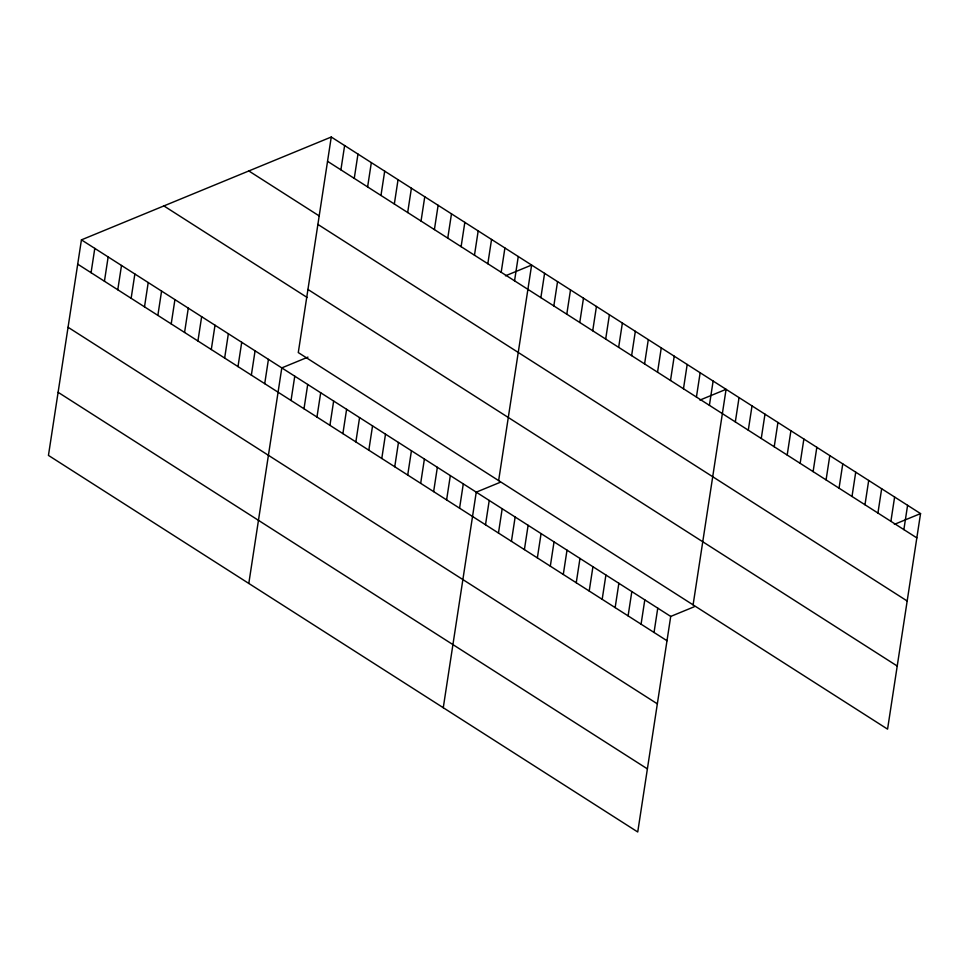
<?xml version="1.0" encoding="UTF-8"?>
<svg xmlns="http://www.w3.org/2000/svg" width="969" height="969" viewBox="0 0 969 969"><rect width="100%" height="100%" fill="white"/><g stroke="black" fill="none" stroke-linecap="round" stroke-linejoin="round"><path stroke-width="1.45" d="M331.265 137.017L298.282 352.571L887.568 729.136L920.55 513.594L331.265 137.017L81.432 239.864L48.45 455.406L637.735 831.983L670.718 616.429L694.276 606.739M91.074 272.689L94.792 248.391M104.434 281.228L108.153 256.93M117.782 289.767L121.5 265.47M131.142 298.295L134.861 273.997M144.502 306.834L148.221 282.536M157.862 315.373L161.581 291.075M171.21 323.912L174.929 299.615M184.57 332.44L188.289 308.142M197.93 340.979L201.649 316.681M211.29 349.518L215.009 325.221M224.651 358.046L228.357 333.748M237.999 366.585L241.717 342.287M251.359 375.124L255.077 350.826M264.719 383.663L268.437 359.354M248.803 583.447L281.797 367.893L307.96 357.125M291.039 400.476L294.758 376.178M304 408.761L307.718 384.463M340.906 169.841L344.625 145.544M316.972 417.045L320.691 392.748M354.254 178.381L357.973 154.083M329.932 425.33L333.651 401.033M367.614 186.92L371.333 162.622M342.893 433.615L346.611 409.318M380.974 195.459L384.693 171.162M355.865 441.9L359.572 417.603M394.335 203.987L398.053 179.689M368.826 450.185L372.544 425.888M407.683 212.526L411.401 188.228M381.786 458.47L385.505 434.173M421.043 221.065L424.761 196.768M394.746 466.755L398.465 442.458M434.403 229.592L438.121 205.295M407.719 475.04L411.437 450.742M447.763 238.132L451.481 213.834M420.679 483.325L424.398 459.027M461.111 246.671L464.829 222.373M433.64 491.61L437.358 467.312M474.471 255.21L478.189 230.901M446.612 499.895L450.331 475.597M487.831 263.738L491.549 239.44M459.572 508.18L463.291 483.882M501.191 272.277L504.91 247.979M443.269 707.721L476.251 492.167L499.81 482.465M514.551 280.816L518.258 256.519M485.505 524.75L489.224 500.452M498.635 480.6L531.618 265.046L505.443 275.826M498.466 533.035L502.184 508.737M540.872 297.628L544.59 273.331M511.426 541.32L515.145 517.022M553.832 305.913L557.55 281.616M524.399 549.605L528.117 525.307M566.792 314.198L570.511 289.901M537.359 557.89L541.077 533.592M579.765 322.483L583.483 298.186M550.319 566.175L554.038 541.877M592.725 330.768L596.444 306.47M563.292 574.46L567.01 550.162M605.686 339.053L609.404 314.755M576.252 582.744L579.971 558.447M618.658 347.338L622.377 323.04M589.213 591.029L592.931 566.732M631.618 355.623L635.337 331.325M602.185 599.314L605.904 575.017M644.579 363.908L648.297 339.61M615.145 607.599L618.864 583.302M657.551 372.193L661.258 347.895M628.106 615.884L631.824 591.587M670.512 380.478L674.23 356.18M641.078 624.169L644.797 599.872M683.472 388.763L687.191 364.465M654.039 632.454L657.757 608.144M696.432 397.048L700.151 372.75M709.405 405.333L713.123 381.035M693.101 604.874L726.084 389.32L699.909 400.088M735.326 421.903L739.044 397.605M748.298 430.188L752.017 405.89M761.259 438.472L764.977 414.175M774.219 446.757L777.937 422.46M787.191 455.042L790.91 430.745M800.152 463.327L803.87 439.03M813.112 471.612L816.831 447.315M826.085 479.897L829.803 455.6M839.045 488.182L842.764 463.885M852.005 496.467L855.724 472.169M864.978 504.752L868.696 480.454M877.938 513.037L881.657 488.739M890.899 521.322L894.617 497.024M903.871 529.607L907.59 505.309M894.375 524.362L920.55 513.594M327.546 161.314L916.831 537.892M248.815 170.956L319.249 215.954M317.893 224.42L907.178 600.998M307.936 289.452L897.221 666.03M163.882 205.925L307.161 297.483M81.432 239.864L670.718 616.429M77.714 264.162L666.999 640.739M68.06 327.268L657.345 703.845M58.104 392.3L647.389 768.877"/></g></svg>
